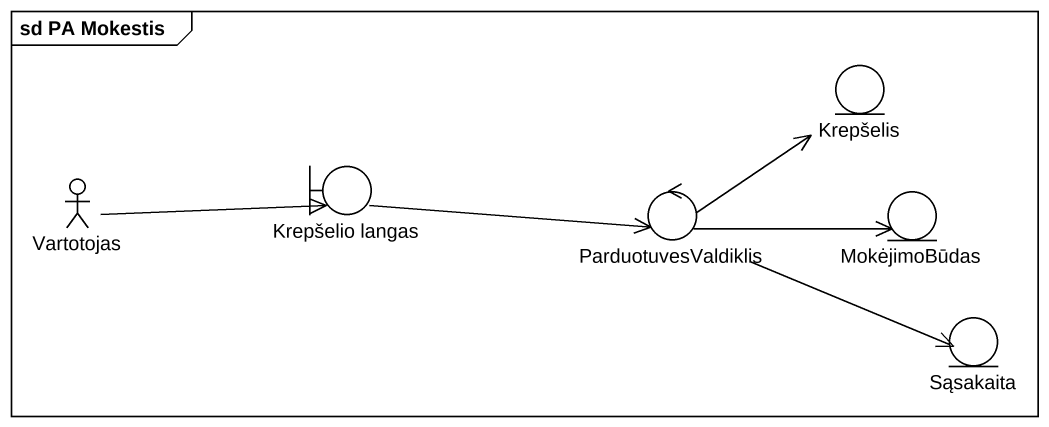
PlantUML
@startuml
mainframe sd PA Mokestis
entity Krepšelis
boundary "Krepšelio langas" as Krepšelio_langas
actor Vartotojas
control ParduotuvesValdiklis
entity MokėjimoBūdas
entity Sąsakaita
Krepšelio_langas -right-> ParduotuvesValdiklis
Vartotojas -right-> Krepšelio_langas
ParduotuvesValdiklis -up-> Krepšelis
ParduotuvesValdiklis -right-> MokėjimoBūdas
ParduotuvesValdiklis -right-> Sąsakaita
@enduml
